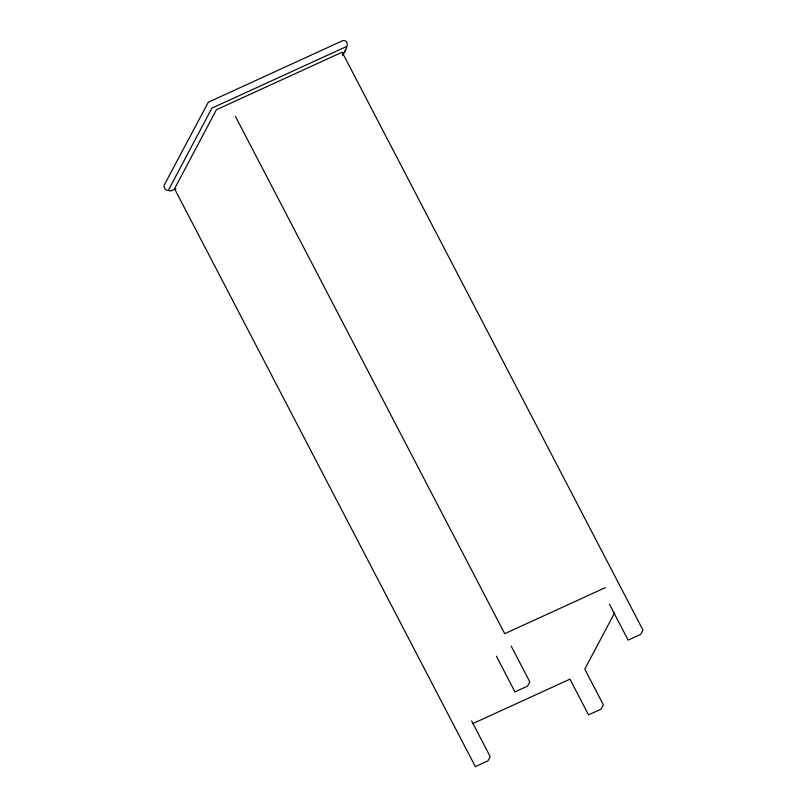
<?xml version="1.0" encoding="UTF-8"?>
<svg xmlns="http://www.w3.org/2000/svg" width="807" height="807" viewBox="0 0 807 807"><rect width="100%" height="100%" fill="white"/><g stroke="black" fill="none" stroke-linecap="round" stroke-linejoin="round"><path stroke-width="1.21" d="M168.502 190.049L211.888 108.138L346.021 46.766M342.289 54.987C344.74 53.07 351.63 40.057 342.965 40.552L208.317 102.227L164.416 184.692C163.387 186.8 165.042 190.149 167.422 190.472M342.783 54.947L345.729 49.388M614.541 612.957L584.782 669.134L603.374 704.844L601.114 709.111L588.545 714.871L569.954 679.161L472.781 723.617M175.926 188.757L170.67 191.027L168.865 190.533M605.311 587.657L504.718 633.687L235.462 116.46M609.547 604.393L628.139 640.102L640.708 634.352L642.967 630.085L342.148 52.203L216.397 109.742L174.534 188.767L475.363 766.65L487.942 760.9L490.202 756.623L471.611 720.913M511.204 646.155L529.796 681.865L527.536 686.132L514.957 691.892L496.366 656.172"/></g></svg>
